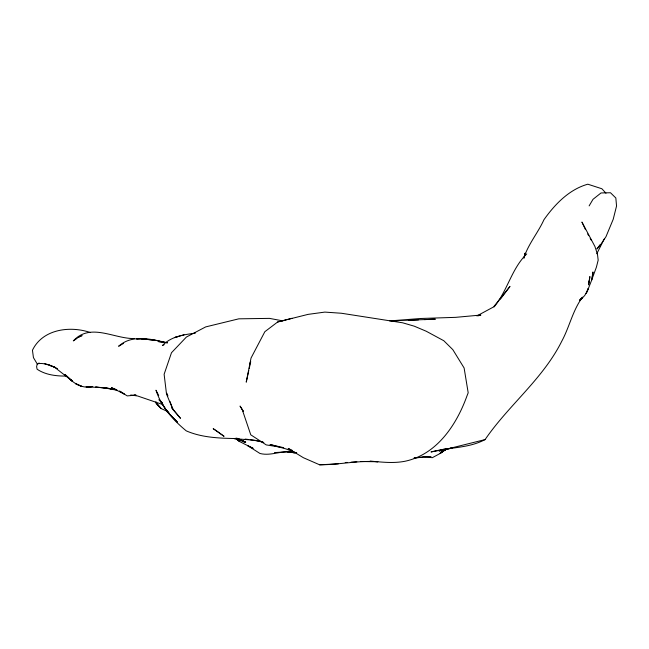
<?xml version="1.0" encoding="UTF-8"?>
<svg xmlns="http://www.w3.org/2000/svg" width="649" height="649" viewBox="0 0 649 649"><rect width="100%" height="100%" fill="white"/><g stroke="black" fill="none" stroke-linecap="round" stroke-linejoin="round"><path stroke-width="0.97" d="M524.887 255.008C529.503 242.685 538.451 231.863 543.951 219.719C554.838 204.321 569.23 189.362 587.84 184.202L601.874 188.754L605.971 193.215M589.552 279.192L589.892 276.531L588.586 284.927L589.552 279.192L589.041 282.283M523.962 258.326L525.098 253.134L524.262 256.874M248.794 370.465L246.239 382.156L251.033 358.045L264.849 331.704L277.675 321.977L308.072 314.376L324.857 312.096L341.463 313.256L402.623 322.796L414.232 326.171L426.198 331.225L443.802 340.733L452.815 349.641L464.116 367.983L468.189 392.807L466.947 395.987C456.571 424.803 436.923 454.47 405.049 461.252C393.464 463.516 381.79 462.112 370.157 461.09M249.216 368.518L250.709 361.696L249.492 363.878M604.195 239.027L596.78 253.767M589.13 205.895L592.999 199.324L601.031 192.956L610.49 192.745L615.836 197.994L616.55 206.009L613.216 219.273L605.979 236.69L599.652 246.19L596.885 248.973L600.293 244.422M494.132 306.904C507.526 290.768 511.574 268.581 526.761 253.913M500.379 299.148L509.984 286.444L493.491 306.985L476.893 315.925M485.079 439.592L449.789 448.37L430.993 451.972C449.019 447.137 468.132 448.573 485.079 439.592C508.654 405.138 542.897 379.016 561.774 341.212C569.53 326.918 572.71 310.254 582.542 297.153L580.019 300.446L584.676 295.546L587.434 290.971L592.066 279.111L592.967 271.955L591.628 280.133L596.39 267.201L598.175 260.144L597.478 254.278L594.938 246.523L581.918 222.047L585.495 229.649M444.038 450.252L440.16 453.456L432.323 457.691L423.01 456.596L426.012 456.571M445.904 448.727L440.16 453.456L445.425 449.368L440.63 452.872L447.437 448.516M444.127 449.935L440.33 452.88L446.755 448.994M580.247 299.465L582.64 297.786L579.508 299.919M77.288 338.218L73.313 340.887C90.422 322.423 113.875 338.859 134.359 338.567M446.747 448.857L441.012 452.377L446.966 448.784M123.61 343.353L118.605 346.266C132.169 333.927 151.688 339.24 167.515 342.85L158.202 341.544L166.801 342.607M164.197 344.651L162.388 345.568C171.012 336.466 183.626 334.681 195.39 333.132M80.971 336.15L78.172 337.253L82.228 335.63M443.616 449.311L439.138 451.023L451.728 448.135L449.789 448.37M292.034 318.286L277.675 321.977M184.032 334.819L174.354 337.61L178.337 336.466M477.956 315.852L480.877 315.041L455.695 317.345L420.779 318.489L389.7 320.914L435.341 319.178L424.422 319.616M134.96 395.2L127.204 395.898L119.521 391.047L124.259 394.04L111.441 387.623L116.925 390.033M441.239 449.66L451.728 448.135M422.377 457.042L414.038 458.007L431.017 456.539M292.456 450.487L288.156 448.41L303.359 457.699L319.624 464.798C339.119 464.822 358.386 460.246 377.896 461.739L360.747 461.528M345.219 462.542L347.158 462.413M351.044 462.161L356.861 461.78M274.43 452.604L288.286 451.745L294.816 452.937L286.866 451.526L295.725 452.613M319.624 464.798L338.38 463.832M391.655 320.947L398.608 320.663M408.537 320.265L418.467 319.86M66.62 376.063C56.512 376.193 45.681 375 37.098 369.224L36.612 366.701L37.115 364.43L39.175 363.018L38.753 363.578C44.237 362.799 49.795 365.582 54.954 367.269L49.186 365.127M130.725 394.973L137.645 395.995L162.128 404.327M115.36 389.262L103.321 387.721L86.057 386.788L92.783 386.504C84.711 388.637 76.598 385.376 70.757 379.876L72.226 381.036L65.127 374.635L72.226 381.036L54.305 367.018M103.321 387.721L95.525 387.047L112.861 388.889M90.479 332.58C70.287 325.563 42.615 328.986 32.45 350.241L33.448 357.648L37.61 364.6M296.715 452.751L286.866 451.526L288.286 451.745C278.689 451.655 269.611 455.939 259.989 453.489L247.813 445.725L253.134 448.378L239.773 441.628L235.619 438.594M245.119 439.073L248.08 439.438M250.052 439.681L262.65 441.807M111.75 388.889L103.848 387.794L116.974 390.236M282.94 320.906L269.449 318.375L238.808 318.829L205.684 326.909L186.401 337.042L171.49 352.723L164.124 374.27L166.517 394.081L173.007 409.616L180.479 418.313L171.912 407.921L173.007 409.616L169.949 401.431M236.277 438.351L238.191 438.805M263.827 442.44L254.992 440.29L234.07 438.627L237.485 438.586C220.271 438.262 202.318 437.848 186.263 430.871C173.145 420.122 161.285 406.704 155.979 390.211L158.713 395.525M44.57 363.659L49.21 364.916L57.469 368.6M235.587 438.262L245.671 442.083L238.475 438.943M296.301 452.897L286.031 448.938L270.025 444.516L283.694 447.688L266.228 444.898L250.765 434.814L242.174 409.438L240.041 406.063L243.213 411.125M236.78 438.205L245.671 442.083M238.28 438.886L245.168 442.496L236.739 438.245M167.328 411.352L161.106 408.554L156.125 403.654L155.963 401.796M235.871 438.57L239.773 441.628L236.122 438.481M162.234 402.891L158.956 399.679L162.656 403.71M166.185 409.527L169.592 413.989L167.337 410.809M242.174 409.438L243.229 411.125M587.686 233.94L588.684 235.701M590.184 238.337L591.182 240.098M166.89 393.245L167.913 395.979M588.302 288.399L586.185 293.38L588.302 288.399M135.876 395.071L133.856 395.241L135.852 395.079M141.669 338.754L136.501 338.932L145.319 338.778L141.669 338.754L158.908 340.79L141.669 338.754M81.782 386.431L75.673 383.664L81.782 386.431M216.271 430.676L213.18 428.673L224.067 436.315L216.271 430.676M177.315 422.02L167.061 411.588L160.319 400.595L167.061 411.588L177.315 422.02M161.106 408.554L157.082 403.808L161.106 408.554"/></g></svg>
